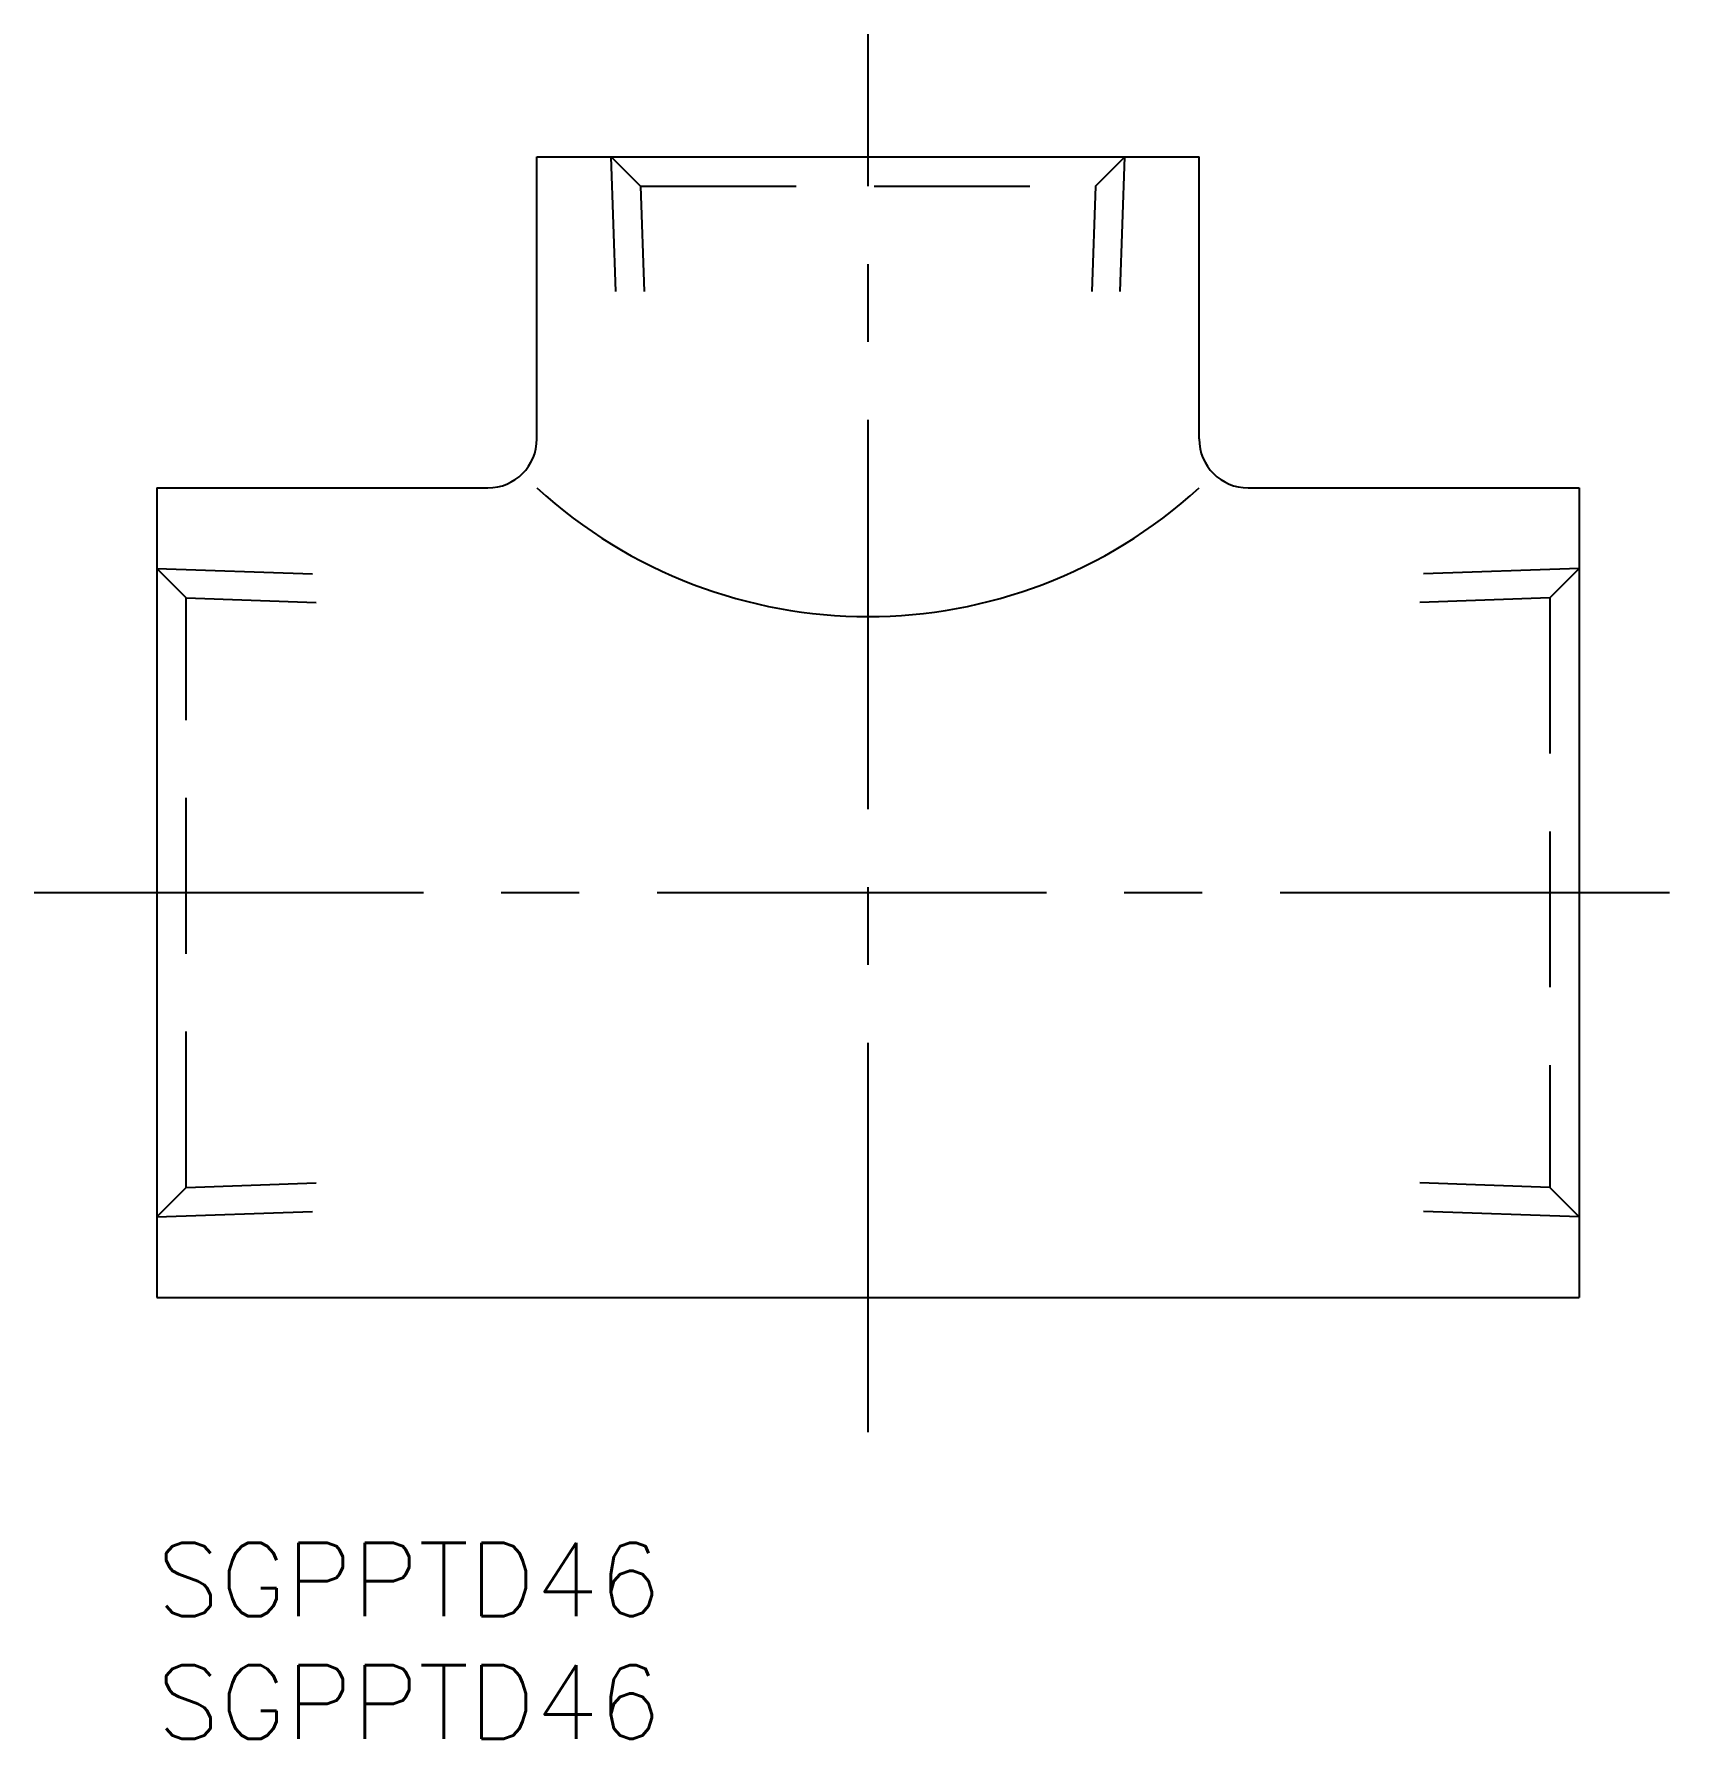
# Model space of a CAD drawing. Extents: x -5 to 63, y -8 to 61.5.
import ezdxf

# ---------------------------------------------------------------- set-up
doc = ezdxf.new("R2010")
doc.units = 0
doc.header["$LTSCALE"] = 0.5
doc.linetypes.add('CENTER', pattern=[50.8, 31.75, -6.35, 6.35, -6.35])
doc.linetypes.add('DASHED', pattern=[19.05, 12.7, -6.35])
for name, color, linetype in [('MSM_CENTER', 1, 'CENTER'), ('MSM_CONTINUOUS', 7, 'CONTINUOUS'), ('MSM_DASHED', 4, 'DASHED'), ('MSM_PART_NUMBER', 7, 'CONTINUOUS')]:
    doc.layers.add(name, color=color, linetype=linetype)
doc.styles.get("Standard").update_dxf_attribs({"font": 'txt.shx', "height": 3, "bigfont": 'bigfont.shx'})

# ---------------------------------------------------------------- blocks, each defined once
blk = doc.blocks.new('*U5')
at = {"layer": 'MSM_PART_NUMBER'}
blk.add_text('SGPPTD46', height=3, dxfattribs=at).set_placement((0, -3))
blk = doc.blocks.new('*U6')
at = {"layer": 'MSM_PART_NUMBER'}
blk.add_text('SGPPTD46', height=3, dxfattribs=at).set_placement((0, -8))

msp = doc.modelspace()

# ---------------------------------------------------------------- linework, layer by layer
at = {"layer": 'MSM_CENTER'}
for p, q in [((29, 4.5), (29, 61.5)), ((-5, 26.5), (63, 26.5))]:
    msp.add_line(p, q, dxfattribs=at)
at = {"layer": 'MSM_CONTINUOUS'}
for p, q in [((15.5, 56.5), (42.5, 56.5)), ((15.5, 45), (15.5, 56.5)), ((42.5, 45), (42.5, 56.5)), ((0, 43), (0, 10)), ((0, 43), (13.5, 43)), ((44.5, 43), (58, 43)), ((58, 43), (58, 10)), ((0, 10), (58, 10))]:
    msp.add_line(p, q, dxfattribs=at)
for centre, radius, start, end in [((13.5, 45), 2, 270.00002, 0), ((44.5, 45), 2, 180.00002, 270), ((29, 57.756), 20, 227.54586, 312.45417)]:
    msp.add_arc(centre, radius, start, end, dxfattribs=at)
at = {"layer": 'MSM_DASHED'}
for p, q in [((18.715, 51), (18.523, 56.5)), ((19.727, 55.296), (18.523, 56.5)), ((38.273, 55.296), (39.478, 56.5)), ((39.285, 51), (39.478, 56.5)), ((19.727, 55.296), (19.877, 51)), ((19.727, 55.296), (38.273, 55.296)), ((38.273, 55.296), (38.123, 51)), ((0, 39.72), (6.5, 39.494)), ((1.204, 38.516), (0, 39.72)), ((58, 39.72), (51.5, 39.494)), ((56.796, 38.516), (58, 39.72)), ((1.204, 38.516), (6.5, 38.332)), ((1.204, 14.484), (1.204, 38.516)), ((56.796, 38.516), (51.5, 38.332)), ((56.796, 38.516), (56.796, 14.484)), ((1.204, 14.484), (6.5, 14.668)), ((56.796, 14.484), (51.5, 14.668)), ((1.204, 14.484), (0, 13.279)), ((56.796, 14.484), (58, 13.279)), ((0, 13.279), (6.5, 13.506)), ((58, 13.279), (51.5, 13.506))]:
    msp.add_line(p, q, dxfattribs=at)

# ---------------------------------------------------------------- block references
at = {"layer": 'MSM_CONTINUOUS'}
for name in ['*U5', '*U6']:
    msp.add_blockref(name, (0, 0), dxfattribs=at)

doc.saveas('drawing.dxf')
